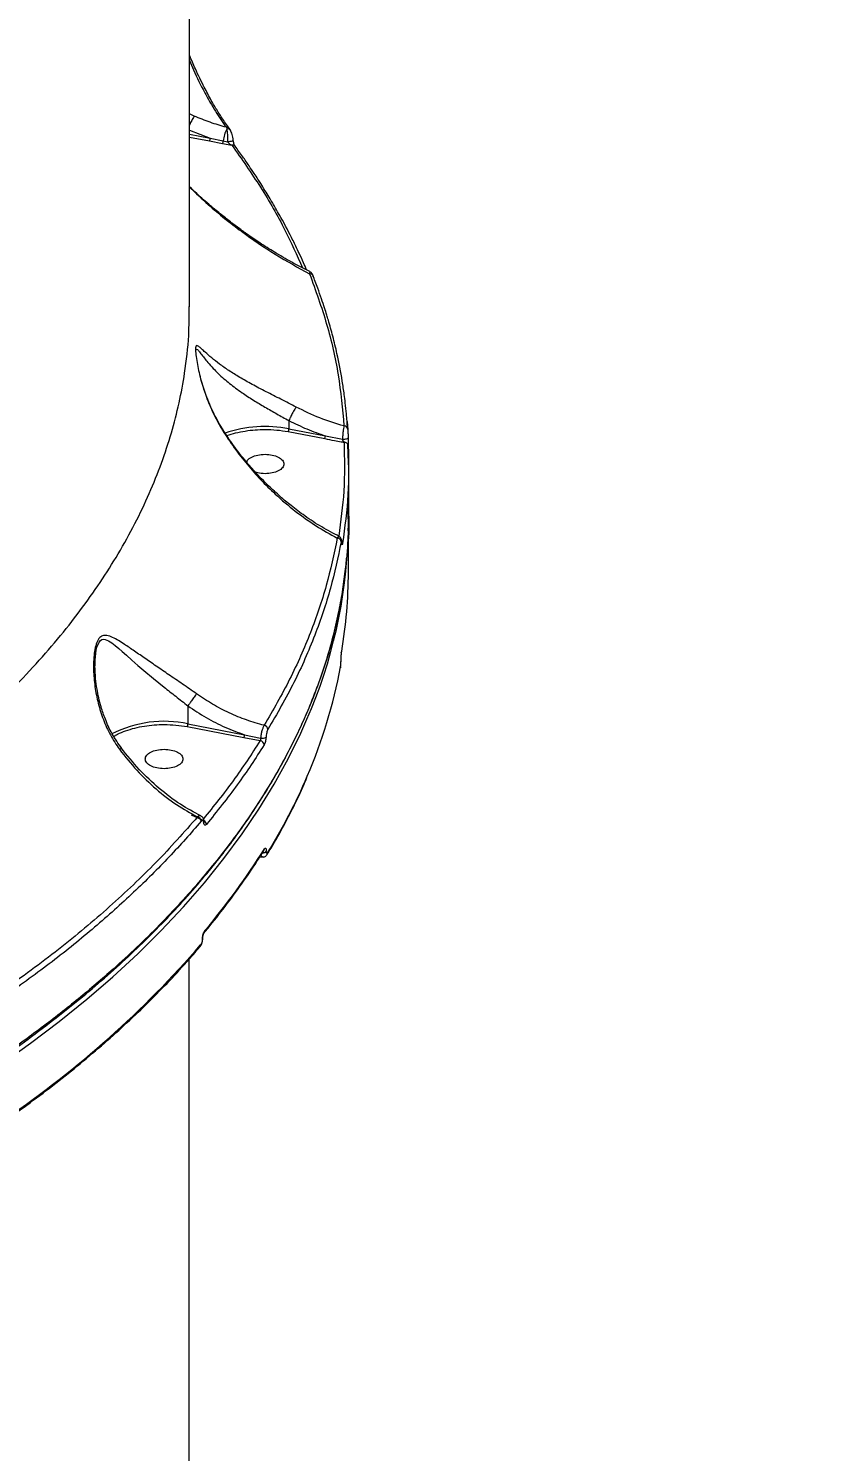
# Model space of a CAD drawing. Header units: millimetres. Extents: x -6332 to 8932, y -6739 to 7096.
# Drawn here: x -1502.8 to -1311.8, y -1270.2 to -930.3 of the extents above; entities that cross this region are included whole.
import ezdxf

# ---------------------------------------------------------------- set-up
doc = ezdxf.new("R2010")
doc.units = ezdxf.units.MM
for name, color, linetype in [('DIKOM_ОБЪЕКТ', 7, 'Continuous'), ('DIKOM_РАЗМЕР_ЗОНА', 7, 'Continuous'), ('DIKOM_РАЗМЕР_ОБЪЕКТА', 7, 'Continuous')]:
    doc.layers.add(name, color=color, linetype=linetype)
doc.styles.add('style1', font='arial.ttf', dxfattribs={"width": 0.8})
doc.dimstyles.new('1-50', dxfattribs={"dimtxt": 300, "dimasz": 200, "dimexe": 100, "dimexo": 0, "dimgap": 100, "dimtad": 1, "dimtxsty": 'style1', "dimcen": 200, "dimclrd": 7, "dimclre": 7, "dimclrt": 7, "dimadec": 1, "dimazin": 2, "dimtfac": 1, "dimtmove": 0, "dimatfit": 2, "dimfxl": 0, "dimlwd": 25, "dimlwe": 18, "dimarcsym": 0})

# ---------------------------------------------------------------- blocks, each defined once
blk = doc.blocks.new('*D9')
at = {"layer": 'Defpoints', "color": 0, "transparency": 16777216}
for p in [(777.17, 5593.97), (-4228.73, -3389.78), (7301.72, -3389.78)]:
    blk.add_point(p, dxfattribs=at)
at = {"layer": 'DIKOM_РАЗМЕР_ОБЪЕКТА', "color": 7, "lineweight": 18, "transparency": 16777216}
for p, q in [((777.17, 5593.97), (7401.72, 5593.97)), ((-4228.73, -3389.78), (7401.72, -3389.78))]:
    blk.add_line(p, q, dxfattribs=at)
at = {"layer": 'DIKOM_РАЗМЕР_ОБЪЕКТА', "color": 7, "lineweight": 25, "transparency": 16777216}
blk.add_line((7301.72, 5393.97), (7301.72, -3189.78), dxfattribs=at)
at = {"layer": 'DIKOM_РАЗМЕР_ОБЪЕКТА', "color": 7, "transparency": 16777216}
for points in [[(7268.39, 5393.97), (7335.06, 5393.97), (7301.72, 5593.97)], [(7268.39, -3189.78), (7335.06, -3189.78), (7301.72, -3389.78)]]:
    blk.add_solid(points, dxfattribs=at)
at = {"layer": 'DIKOM_РАЗМЕР_ОБЪЕКТА', "color": 7, "transparency": 16777216, "insert": (7048.55, 1153.71), "char_height": 300, "attachment_point": 5, "rotation": 90, "style": 'style1'}
blk.add_mtext('9000', dxfattribs=at)
blk = doc.blocks.new('*D10')
at = {"layer": 'Defpoints', "color": 0, "transparency": 16777216}
for p in [(4034.78, 3636.59), (-4490.85, -1960.46), (4034.78, -5533.39)]:
    blk.add_point(p, dxfattribs=at)
at = {"layer": 'DIKOM_РАЗМЕР_ОБЪЕКТА', "color": 7, "lineweight": 18, "transparency": 16777216}
for p, q in [((4034.78, 3636.59), (4034.78, -5633.39)), ((-4490.85, -1960.46), (-4490.85, -5633.39))]:
    blk.add_line(p, q, dxfattribs=at)
at = {"layer": 'DIKOM_РАЗМЕР_ОБЪЕКТА', "color": 7, "lineweight": 25, "transparency": 16777216}
blk.add_line((-4290.85, -5533.39), (3834.78, -5533.39), dxfattribs=at)
at = {"layer": 'DIKOM_РАЗМЕР_ОБЪЕКТА', "color": 7, "transparency": 16777216}
for points in [[(-4290.85, -5500.05), (-4290.85, -5566.72), (-4490.85, -5533.39)], [(3834.78, -5500.05), (3834.78, -5566.72), (4034.78, -5533.39)]]:
    blk.add_solid(points, dxfattribs=at)
at = {"layer": 'DIKOM_РАЗМЕР_ОБЪЕКТА', "color": 7, "transparency": 16777216, "insert": (308.03, -5280.21), "char_height": 300, "attachment_point": 5, "style": 'style1'}
blk.add_mtext('8500', dxfattribs=at)
blk = doc.blocks.new('*D11')
at = {"layer": 'Defpoints', "color": 0, "transparency": 16777216}
for p in [(1114.35, 7096.35), (-4349.59, -4627.34), (8831.76, -4627.34)]:
    blk.add_point(p, dxfattribs=at)
at = {"layer": 'DIKOM_РАЗМЕР_ЗОНА', "color": 7, "lineweight": 18, "transparency": 16777216}
for p, q in [((1114.35, 7096.35), (8931.76, 7096.35)), ((-4349.59, -4627.34), (8931.76, -4627.34))]:
    blk.add_line(p, q, dxfattribs=at)
at = {"layer": 'DIKOM_РАЗМЕР_ЗОНА', "color": 7, "lineweight": 25, "transparency": 16777216}
blk.add_line((8831.76, 6896.35), (8831.76, -4427.34), dxfattribs=at)
at = {"layer": 'DIKOM_РАЗМЕР_ЗОНА', "color": 7, "transparency": 16777216}
for points in [[(8798.42, 6896.35), (8865.09, 6896.35), (8831.76, 7096.35)], [(8798.42, -4427.34), (8865.09, -4427.34), (8831.76, -4627.34)]]:
    blk.add_solid(points, dxfattribs=at)
at = {"layer": 'DIKOM_РАЗМЕР_ЗОНА', "color": 7, "transparency": 16777216, "insert": (8578.59, 1308.2), "char_height": 300, "attachment_point": 5, "rotation": 90, "style": 'style1'}
blk.add_mtext('11750', dxfattribs=at)
blk = doc.blocks.new('*D12')
at = {"layer": 'Defpoints', "color": 0, "transparency": 16777216}
for p in [(6134.38, 3354.85), (-6332, -2644.93), (6134.38, -6639)]:
    blk.add_point(p, dxfattribs=at)
at = {"layer": 'DIKOM_РАЗМЕР_ЗОНА', "color": 7, "lineweight": 18, "transparency": 16777216}
for p, q in [((6134.38, 3354.85), (6134.38, -6739)), ((-6332, -2644.93), (-6332, -6739))]:
    blk.add_line(p, q, dxfattribs=at)
at = {"layer": 'DIKOM_РАЗМЕР_ЗОНА', "color": 7, "lineweight": 25, "transparency": 16777216}
blk.add_line((-6132, -6639), (5934.38, -6639), dxfattribs=at)
at = {"layer": 'DIKOM_РАЗМЕР_ЗОНА', "color": 7, "transparency": 16777216}
for points in [[(-6132, -6605.67), (-6132, -6672.33), (-6332, -6639)], [(5934.38, -6605.67), (5934.38, -6672.33), (6134.38, -6639)]]:
    blk.add_solid(points, dxfattribs=at)
at = {"layer": 'DIKOM_РАЗМЕР_ЗОНА', "color": 7, "transparency": 16777216, "insert": (-98.81, -6385.83), "char_height": 300, "attachment_point": 5, "style": 'style1'}
blk.add_mtext('12500', dxfattribs=at)

msp = doc.modelspace()

# ---------------------------------------------------------------- linework, layer by layer
at = {"layer": 'DIKOM_ОБЪЕКТ', "color": 7, "linetype": 'Continuous', "lineweight": 15}
for p, q in [((-1463.135, -951.25), (-1464.287, -950.756)), ((-1464.286, -954.65), (-1459.333, -956.526)), ((-1455.489, -953.944), (-1455.403, -954.368)), ((-1454.516, -954.623), (-1454.775, -954.217)), ((-1464.285, -955.57), (-1459.333, -956.526)), ((-1464.285, -956.274), (-1459.509, -957.195)), ((-1459.509, -957.195), (-1456.409, -957.784)), ((-1459.333, -956.526), (-1456.238, -957.162)), ((-1456.409, -957.784), (-1454.153, -958.21)), ((-1456.238, -957.162), (-1455.18, -957.373)), ((-1440.545, -1023.989), (-1440.545, -1023.993)), ((-1440.545, -1023.993), (-1440.544, -1025.946)), ((-1440.544, -1025.946), (-1431.815, -1027.63)), ((-1426.65, -1024.224), (-1426.457, -1026.102)), ((-1440.72, -1026.615), (-1431.99, -1028.299)), ((-1431.815, -1027.63), (-1427.749, -1028.461)), ((-1426.282, -1034.193), (-1426.445, -1029.689)), ((-1426.249, -1035.109), (-1426.282, -1034.193)), ((-1426.33, -1060.225), (-1426.33, -1048.654)), ((-1427.895, -1053.115), (-1427.893, -1053.025)), ((-1428.093, -1081.308), (-1428.088, -1081.261)), ((-1428.093, -1081.397), (-1428.093, -1081.308)), ((-1428.093, -1081.397), (-1428.088, -1081.349)), ((-1428.088, -1081.349), (-1428.088, -1081.261)), ((-1464.653, -1092.127), (-1464.654, -1092.133)), ((-1464.654, -1092.133), (-1464.652, -1096.416)), ((-1464.828, -1097.086), (-1451.321, -1099.692)), ((-1464.652, -1096.416), (-1451.146, -1099.023)), ((-1451.321, -1099.692), (-1447.4, -1100.431)), ((-1451.146, -1099.023), (-1447.294, -1099.813)), ((-1461.176, -1119.387), (-1463.842, -1118.243)), ((-1447.494, -1128.182), (-1446.67, -1128.235)), ((-1445.935, -1126.877), (-1445.935, -1126.829)), ((-1445.737, -1127.617), (-1445.726, -1127.598)), ((-1461.22, -1147.901), (-1461.22, -1147.832)), ((-1461.137, -1147.695), (-1461.137, -1147.627)), ((-1464.33, -1414.707), (-1464.33, -1152.578))]:
    msp.add_line(p, q, dxfattribs=at)
at = {"layer": 'DIKOM_ОБЪЕКТ', "color": 7, "linetype": 'Continuous', "lineweight": 15, "flags": 128}
for points in [[(-1464.267, -996.819), (-1464.274, -981.297), (-1464.281, -965.611), (-1464.288, -949.77), (-1464.295, -933.781), (-1464.302, -917.651), (-1464.309, -901.388), (-1464.316, -885.001), (-1464.323, -868.497), (-1464.33, -851.883), (-1464.337, -835.168), (-1464.344, -818.36), (-1464.351, -801.467), (-1464.358, -784.497), (-1464.365, -767.458), (-1464.372, -750.359), (-1464.379, -733.207), (-1464.386, -716.01), (-1464.393, -698.777)], [(-1454.822, -954.161), (-1454.782, -954.208), (-1454.775, -954.217)], [(-1454.506, -954.645), (-1454.51, -954.635), (-1454.516, -954.624)], [(-1453.84, -956.975), (-1453.861, -957.037), (-1453.959, -957.14), (-1454.128, -957.233), (-1454.354, -957.308), (-1454.619, -957.358), (-1454.902, -957.38), (-1455.18, -957.373)], [(-1426.409, -1028.09), (-1426.432, -1028.182), (-1426.512, -1028.269), (-1426.645, -1028.346), (-1426.823, -1028.409), (-1427.036, -1028.454), (-1427.27, -1028.479), (-1427.513, -1028.481), (-1427.749, -1028.461)], [(-1426.244, -1046.77), (-1426.245, -1045.321), (-1426.246, -1043.871), (-1426.246, -1042.419), (-1426.247, -1040.965), (-1426.248, -1039.509), (-1426.248, -1038.052), (-1426.249, -1036.591), (-1426.25, -1035.13)], [(-1426.343, -1050.333), (-1426.33, -1048.912), (-1426.458, -1043.324)], [(-1427.735, -1053.331), (-1427.754, -1053.163), (-1427.774, -1053.094)], [(-1486.86, -1082.577), (-1486.839, -1081.246), (-1486.697, -1079.598), (-1486.566, -1078.781), (-1486.405, -1078.089), (-1485.907, -1076.898), (-1485.591, -1076.525), (-1485.226, -1076.302), (-1484.869, -1076.232), (-1484.465, -1076.272), (-1483.68, -1076.585), (-1482.867, -1077.098), (-1482.033, -1077.73), (-1481.173, -1078.444), (-1480.401, -1079.112), (-1479.347, -1080.038), (-1478.043, -1081.19), (-1476.6, -1082.451), (-1475.201, -1083.653), (-1472.877, -1085.599), (-1470.364, -1087.638), (-1470.364, -1087.638)], [(-1428.203, -1082.824), (-1428.22, -1082.982), (-1428.232, -1083.03)], [(-1509.372, -1177.783), (-1502.238, -1172.692), (-1495.395, -1167.498), (-1488.846, -1162.202), (-1482.599, -1156.812), (-1476.659, -1151.33), (-1471.029, -1145.761), (-1465.716, -1140.112), (-1460.723, -1134.385), (-1456.056, -1128.586), (-1451.716, -1122.719), (-1447.71, -1116.79), (-1444.038, -1110.804), (-1440.706, -1104.765), (-1437.716, -1098.68), (-1436.227, -1095.336)]]:
    msp.add_lwpolyline(points, dxfattribs=at)
at = {"layer": 'DIKOM_ОБЪЕКТ', "color": 7, "linetype": 'Continuous', "lineweight": 15}
for centre, radius, start, end in [((-1448.171, -958.051), 8.116, 153.01149, 173.71115), ((-1455.366, -954.7), 0.765, 44.75077, 99.29693), ((-1455.125, -955.067), 0.753, 36.03499, 111.70438), ((-1460.641, -956.541), 1.308, 329.96861, 0.65678), ((-1457.554, -957.134), 1.316, 330.45023, 358.80543), ((-1453.955, -958.965), 0.781, 37.81533, 104.67702), ((-1435.535, -989.775), 0.872, 36.0845, 94.57122), ((-1435.416, -989.662), 0.71, 359.4708, 34.36421), ((-1446.191, -1055.31), 29.902, 79.11519, 108.72222), ((-1427.361, -1026.168), 0.906, 4.15661, 91.371), ((-1433.124, -1027.644), 1.31, 329.98296, 0.62334), ((-1427.288, -1030.092), 0.923, 4.63548, 94.97452), ((-1544.877, -1047.87), 118.565, 336.40073, 358.26973), ((-1429.03, -1053.009), 0.979, 4.71401, 87.17958), ((-1538.615, -1060.202), 112.284, 350.32713, 359.98794), ((-1428.673, -1079.065), 0.746, 330.64039, 359.73151), ((-1549.167, -1060.248), 123.053, 336.69973, 349.42861), ((-1470.352, -1123.117), 27.302, 77.9496, 117.20012), ((-1446.658, -1097.855), 1.103, 4.62104, 79.37764), ((-1452.454, -1099.038), 1.308, 329.96861, 0.65678), ((-1447.556, -1101.531), 1.111, 4.60298, 81.97449), ((-1446.877, -1098.263), 1.605, 254.94296, 303.07769), ((-1567.481, -1052.563), 142.913, 328.49597, 336.77424), ((-1462.663, -1119.775), 1.17, 4.22317, 74.97759), ((-1461.239, -1119.81), 0.44, 324.86003, 2.27898), ((-1461.407, -1120.524), 1.153, 4.10436, 60.84759), ((-1593.099, -1034.468), 173.069, 319.96273, 327.96043), ((-1446.809, -1126.004), 1.235, 265.98989, 315.05517), ((-1446.762, -1126.072), 1.121, 264.65927, 317.54638), ((-1447.074, -1126.292), 0.682, 316.72299, 0.84224), ((-1446.317, -1127.253), 0.684, 329.77201, 0.77887), ((-1461.455, -1147.617), 0.318, 317.55842, 356.84854), ((-1461.454, -1147.686), 0.317, 317.50916, 356.75827), ((-1461.268, -1145.813), 0.675, 321.32609, 1.05013), ((-1646.727, -988.424), 245.189, 304.45239, 319.01777), ((-1462.285, -1149.244), 0.654, 318.6357, 1.63899)]:
    msp.add_arc(centre, radius, start, end, dxfattribs=at)
for points, knots in [([(-1454.82, -954.164), (-1455.392, -953.366), (-1456.429, -951.92), (-1457.859, -949.626), (-1458.992, -947.679), (-1459.926, -945.98), (-1461.2, -943.547), (-1462.68, -940.541), (-1463.827, -937.835), (-1464.294, -936.732)], [0, 0, 0, 0, 0.1834044, 0.3325211, 0.4485609, 0.5367885, 0.6234728, 0.8466358, 1, 1, 1, 1]), ([(-1464.293, -938.02), (-1463.978, -938.764), (-1462.828, -941.484), (-1460.727, -945.589), (-1458.075, -950.28), (-1456.352, -952.721), (-1455.489, -953.944)], [0, 0, 0, 0, 0.1118259, 0.4088719, 0.7039075, 1, 1, 1, 1]), ([(-1463.135, -951.25), (-1463.211, -951.355), (-1463.363, -951.565), (-1463.63, -952.026), (-1463.892, -952.537), (-1464.121, -953.019), (-1464.238, -953.315), (-1464.286, -953.436)], [0, 0, 0, 0, 0.2251525, 0.4499588, 0.664932, 0.8625291, 1, 1, 1, 1]), ([(-1455.489, -953.944), (-1456.783, -953.574), (-1459.362, -952.836), (-1461.88, -951.778), (-1463.135, -951.25)], [0, 0, 0, 0, 0.5015719, 1, 1, 1, 1]), ([(-1455.403, -954.368), (-1455.374, -954.556), (-1455.314, -954.939), (-1455.242, -955.678), (-1455.187, -956.527), (-1455.182, -957.085), (-1455.18, -957.373)], [0, 0, 0, 0, 0.2352944, 0.4774565, 0.7311073, 1, 1, 1, 1]), ([(-1453.84, -956.976), (-1453.85, -956.861), (-1453.869, -956.635), (-1453.95, -956.169), (-1454.091, -955.622), (-1454.296, -955.055), (-1454.443, -954.766), (-1454.516, -954.623)], [0, 0, 0, 0, 0.1356311, 0.268081, 0.5209994, 0.7636094, 1, 1, 1, 1]), ([(-1455.18, -957.373), (-1455.174, -957.391), (-1455.162, -957.428), (-1455.118, -957.508), (-1455.001, -957.657), (-1454.676, -957.942), (-1454.369, -958.099), (-1454.153, -958.21)], [0, 0, 0, 0, 0.0389287, 0.0816971, 0.1802774, 0.4239691, 1, 1, 1, 1]), ([(-1454.153, -958.21), (-1451.82, -961.55), (-1447.153, -968.232), (-1441.545, -978.012), (-1438.635, -984.481), (-1437.281, -987.491)], [0, 0, 0, 0, 0.3483849, 0.6968233, 1, 1, 1, 1]), ([(-1453.337, -958.488), (-1453.398, -958.395), (-1453.517, -958.211), (-1453.673, -957.838), (-1453.774, -957.483), (-1453.825, -957.189), (-1453.835, -957.046), (-1453.84, -956.976)], [0, 0, 0, 0, 0.2690308, 0.5296732, 0.7735651, 0.8882201, 1, 1, 1, 1]), ([(-1436.32, -987.983), (-1436.562, -987.417), (-1437.13, -986.091), (-1437.999, -984.207), (-1438.84, -982.44), (-1439.562, -980.973), (-1440.952, -978.221), (-1442.822, -974.757), (-1445.2, -970.691), (-1446.795, -968.114), (-1448.006, -966.228), (-1448.936, -964.806), (-1450.144, -963.008), (-1451.648, -960.83), (-1452.786, -959.26), (-1453.4, -958.411)], [0, 0, 0, 0, 0.0562425, 0.131936, 0.188028, 0.2330087, 0.2789174, 0.4642287, 0.5823735, 0.6913648, 0.7269691, 0.7754637, 0.8371143, 0.9119518, 1, 1, 1, 1]), ([(-1435.512, -988.397), (-1436.79, -987.759), (-1439.479, -986.418), (-1443.327, -984.18), (-1446.836, -981.98), (-1449.657, -980.076), (-1452.043, -978.377), (-1454.3, -976.697), (-1456.723, -974.802), (-1459.506, -972.497), (-1462.065, -970.266), (-1463.704, -968.692), (-1464.28, -968.139)], [0, 0, 0, 0, 0.1288157, 0.2711192, 0.3906227, 0.4874899, 0.5617028, 0.638208, 0.722949, 0.8171719, 0.9356998, 1, 1, 1, 1]), ([(-1464.28, -968.224), (-1462.802, -969.633), (-1458.792, -973.457), (-1451.939, -978.864), (-1443.836, -984.456), (-1438.349, -987.422), (-1435.605, -988.906)], [0, 0, 0, 0, 0.1634302, 0.4435018, 0.7217284, 1, 1, 1, 1]), ([(-1435.523, -988.426), (-1435.534, -988.449), (-1435.556, -988.496), (-1435.588, -988.768), (-1435.605, -988.906)], [0, 0, 0, 0, 0.4960524, 1, 1, 1, 1]), ([(-1435.605, -988.906), (-1434.159, -992.911), (-1431.271, -1000.916), (-1428.524, -1013.06), (-1427.763, -1021.192), (-1427.383, -1025.262)], [0, 0, 0, 0, 0.3335131, 0.666489, 1, 1, 1, 1]), ([(-1434.76, -989.391), (-1434.872, -989.147), (-1435.065, -988.729), (-1435.387, -988.512), (-1435.521, -988.421)], [0, 0, 0, 0, 0.5848646, 1, 1, 1, 1]), ([(-1426.53, -1025.782), (-1426.609, -1024.656), (-1426.752, -1022.637), (-1427.035, -1019.959), (-1427.295, -1017.875), (-1427.539, -1016.144), (-1428.045, -1012.892), (-1428.835, -1008.787), (-1430, -1003.954), (-1430.853, -1000.881), (-1431.531, -998.629), (-1432.066, -996.93), (-1432.782, -994.776), (-1433.704, -992.168), (-1434.435, -990.281), (-1434.83, -989.261)], [0, 0, 0, 0, 0.0917721, 0.1646212, 0.2186095, 0.2618903, 0.3060647, 0.4843858, 0.5980693, 0.7029436, 0.7372123, 0.783878, 0.843215, 0.9152348, 1, 1, 1, 1]), ([(-1784.67, -1193.159), (-1779.064, -1192.643), (-1767.874, -1191.614), (-1751.314, -1189.586), (-1735.003, -1187.213), (-1718.982, -1184.477), (-1704.645, -1181.659), (-1691.94, -1178.869), (-1680.805, -1176.204), (-1669.896, -1173.369), (-1659.224, -1170.371), (-1648.795, -1167.216), (-1638.618, -1163.909), (-1625.854, -1159.466), (-1610.832, -1153.718), (-1594, -1146.463), (-1578.197, -1138.825), (-1565.512, -1131.962), (-1555.541, -1126.072), (-1547.932, -1121.283), (-1540.672, -1116.409), (-1533.758, -1111.461), (-1527.193, -1106.443), (-1520.973, -1101.364), (-1514.569, -1095.767), (-1508.088, -1089.637), (-1501.65, -1082.959), (-1495.755, -1076.23), (-1490.397, -1069.459), (-1485.57, -1062.657), (-1481.182, -1055.711), (-1477.256, -1048.621), (-1473.813, -1041.396), (-1470.916, -1034.177), (-1468.554, -1026.974), (-1466.71, -1019.801), (-1465.279, -1012.034), (-1464.383, -1004.361), (-1464.349, -999.064), (-1464.334, -996.768)], [0, 0, 0, 0, 0.0316876, 0.0632412, 0.0946609, 0.1259464, 0.1570989, 0.179969, 0.2027207, 0.2253542, 0.2478695, 0.2702666, 0.292546, 0.3147074, 0.3558112, 0.3963925, 0.4364496, 0.4759846, 0.4983431, 0.5205308, 0.5425481, 0.5643943, 0.5860703, 0.6075753, 0.6289101, 0.6558424, 0.6825092, 0.7089083, 0.7350418, 0.7609096, 0.7865101, 0.8133028, 0.8398424, 0.8661292, 0.8921642, 0.9179458, 0.9434753, 0.9755026, 1, 1, 1, 1]), ([(-1438.786, -1020.763), (-1440.006, -1020.137), (-1442.444, -1018.886), (-1446.057, -1017.08), (-1449.381, -1015.332), (-1452.36, -1013.646), (-1454.957, -1012.022), (-1457.184, -1010.461), (-1459.056, -1008.984), (-1460.417, -1007.777), (-1461.395, -1006.861), (-1462.086, -1006.243), (-1462.57, -1005.965), (-1462.801, -1006.233), (-1462.859, -1006.814), (-1462.839, -1007.662), (-1462.674, -1009.107), (-1462.223, -1011.663), (-1461.409, -1014.99), (-1460.094, -1018.908), (-1458.477, -1022.715), (-1457.103, -1025.1), (-1456.417, -1026.292)], [0, 0, 0, 0, 0.0613839, 0.1225882, 0.1840389, 0.2452866, 0.3071276, 0.3689433, 0.4310787, 0.493747, 0.5355624, 0.5777745, 0.6206783, 0.6531774, 0.6695822, 0.6860884, 0.7186476, 0.7504953, 0.8138457, 0.8764834, 0.9382937, 1, 1, 1, 1]), ([(-1462.758, -1007.558), (-1462.757, -1007.442), (-1462.755, -1007.174), (-1462.698, -1006.963), (-1462.539, -1006.825), (-1462.179, -1007.18), (-1461.565, -1007.997), (-1460.812, -1008.997), (-1459.859, -1010.176), (-1458.753, -1011.412), (-1457.454, -1012.721), (-1456.138, -1013.925), (-1454.735, -1015.096), (-1453.291, -1016.213), (-1451.438, -1017.541), (-1449.142, -1019.057), (-1447.192, -1020.215), (-1446.254, -1020.772)], [0, 0, 0, 0, 0.017999, 0.0414719, 0.0673426, 0.14003, 0.2151826, 0.2919276, 0.3644476, 0.4560637, 0.5304654, 0.6073832, 0.6742534, 0.739465, 0.8037229, 0.9055458, 1, 1, 1, 1]), ([(-1456.269, -1026.206), (-1456.996, -1024.98), (-1458.604, -1022.271), (-1460.154, -1018.519), (-1461.24, -1015.331), (-1461.646, -1013.745), (-1461.829, -1013.034)], [0, 0, 0, 0, 0.2946445, 0.6509556, 0.8435563, 1, 1, 1, 1]), ([(-1446.254, -1020.772), (-1445.324, -1021.305), (-1443.459, -1022.374), (-1441.517, -1023.45), (-1440.545, -1023.989)], [0, 0, 0, 0, 0.4989212, 1, 1, 1, 1]), ([(-1438.786, -1020.763), (-1438.86, -1020.861), (-1439.008, -1021.057), (-1439.291, -1021.509), (-1439.585, -1022.019), (-1439.933, -1022.666), (-1440.276, -1023.363), (-1440.466, -1023.805), (-1440.545, -1023.989)], [0, 0, 0, 0, 0.1570693, 0.3149183, 0.4666769, 0.6062696, 0.836269, 1, 1, 1, 1]), ([(-1427.383, -1025.262), (-1429.324, -1024.679), (-1433.203, -1023.515), (-1436.926, -1021.68), (-1438.786, -1020.763)], [0, 0, 0, 0, 0.5004422, 1, 1, 1, 1]), ([(-1428.498, -1051.664), (-1429.905, -1050.936), (-1432.681, -1049.501), (-1436.529, -1046.955), (-1439.823, -1044.493), (-1442.701, -1042.087), (-1445.622, -1039.4), (-1448.493, -1036.442), (-1451.287, -1033.203), (-1453.905, -1029.844), (-1455.552, -1027.329), (-1456.418, -1026.007)], [0, 0, 0, 0, 0.1360364, 0.2683454, 0.3777759, 0.4656046, 0.5628425, 0.6840558, 0.7781395, 0.8833339, 1, 1, 1, 1]), ([(-1456.302, -1026.224), (-1456.298, -1026.222), (-1456.282, -1026.21), (-1456.357, -1026.256), (-1456.417, -1026.292)], [0, 0, 0, 0, 0.2028958, 1, 1, 1, 1]), ([(-1456.417, -1026.292), (-1455.496, -1027.709), (-1453.661, -1030.534), (-1450.57, -1034.47), (-1447.291, -1038.161), (-1443.452, -1041.949), (-1439.041, -1045.682), (-1434.069, -1049.237), (-1430.682, -1051.097), (-1428.982, -1052.031)], [0, 0, 0, 0, 0.1251582, 0.2496105, 0.3741542, 0.499786, 0.6664113, 0.8325236, 1, 1, 1, 1]), ([(-1455.354, -1027.581), (-1454.673, -1027.358), (-1453.289, -1026.905), (-1450.993, -1026.452), (-1448.627, -1026.161), (-1447.034, -1026.126), (-1446.252, -1026.109)], [0, 0, 0, 0, 0.2497768, 0.5068387, 0.7577584, 1, 1, 1, 1]), ([(-1446.252, -1026.109), (-1445.308, -1026.13), (-1443.42, -1026.174), (-1441.62, -1026.468), (-1440.72, -1026.615)], [0, 0, 0, 0, 0.5000097, 1, 1, 1, 1]), ([(-1440.72, -1026.615), (-1440.697, -1026.577), (-1440.651, -1026.501), (-1440.593, -1026.322), (-1440.552, -1026.125), (-1440.547, -1026.005), (-1440.544, -1025.946)], [0, 0, 0, 0, 0.2500849, 0.4996656, 0.7501989, 1, 1, 1, 1]), ([(-1440.545, -1023.993), (-1439.118, -1024.691), (-1436.26, -1026.09), (-1433.297, -1027.116), (-1431.815, -1027.63)], [0, 0, 0, 0, 0.4994656, 1, 1, 1, 1]), ([(-1427.383, -1025.262), (-1427.42, -1025.441), (-1427.496, -1025.799), (-1427.607, -1026.617), (-1427.701, -1027.552), (-1427.733, -1028.156), (-1427.749, -1028.461)], [0, 0, 0, 0, 0.2458528, 0.4932116, 0.7441938, 1, 1, 1, 1]), ([(-1426.457, -1026.102), (-1426.451, -1026.217), (-1426.44, -1026.446), (-1426.424, -1026.953), (-1426.413, -1027.53), (-1426.41, -1027.903), (-1426.409, -1028.09)], [0, 0, 0, 0, 0.2501728, 0.5002431, 0.7498078, 1, 1, 1, 1]), ([(-1431.99, -1028.299), (-1431.221, -1028.446), (-1429.914, -1028.694), (-1428.45, -1028.97), (-1427.679, -1029.113), (-1427.446, -1029.158), (-1427.368, -1029.173)], [0, 0, 0, 0, 0.5000006, 0.848881, 0.9491347, 1, 1, 1, 1]), ([(-1427.368, -1029.173), (-1427.287, -1033.054), (-1427.13, -1040.535), (-1428.148, -1047.998), (-1428.638, -1051.589)], [0, 0, 0, 0, 0.5188477, 1, 1, 1, 1]), ([(-1427.749, -1028.461), (-1427.744, -1028.492), (-1427.734, -1028.555), (-1427.693, -1028.692), (-1427.614, -1028.862), (-1427.497, -1029.041), (-1427.412, -1029.128), (-1427.368, -1029.173)], [0, 0, 0, 0, 0.101647, 0.2106338, 0.4498297, 0.7172067, 1, 1, 1, 1]), ([(-1426.409, -1028.09), (-1426.408, -1028.271), (-1426.405, -1028.633), (-1426.394, -1029.193), (-1426.382, -1029.685), (-1426.373, -1029.907), (-1426.368, -1030.018)], [0, 0, 0, 0, 0.2498738, 0.4996858, 0.7496627, 1, 1, 1, 1]), ([(-1450.597, -1033.956), (-1450.553, -1033.789), (-1450.428, -1033.32), (-1449.495, -1032.675), (-1448.022, -1032.137), (-1446.841, -1032.067), (-1446.251, -1032.032)], [0, 0, 0, 0, 0.1558347, 0.4372405, 0.7186148, 1, 1, 1, 1]), ([(-1446.251, -1032.032), (-1445.662, -1032.066), (-1444.483, -1032.135), (-1442.986, -1032.672), (-1441.984, -1033.437), (-1441.633, -1034.349), (-1441.984, -1035.259), (-1442.985, -1036.026), (-1444.483, -1036.562), (-1445.661, -1036.633), (-1446.25, -1036.668)], [0, 0, 0, 0, 0.124995, 0.2500124, 0.3750101, 0.5000103, 0.6250019, 0.7500024, 0.8749956, 1, 1, 1, 1]), ([(-1426.368, -1030.018), (-1426.29, -1033.884), (-1426.134, -1041.664), (-1427.199, -1049.427), (-1427.735, -1053.331)], [0, 0, 0, 0, 0.496956, 1, 1, 1, 1]), ([(-1446.25, -1036.668), (-1446.855, -1036.647), (-1447.707, -1036.618), (-1448.375, -1036.361), (-1448.57, -1036.286)], [0, 0, 0, 0, 0.7094854, 1, 1, 1, 1]), ([(-1426.265, -1046.68), (-1426.258, -1046.819), (-1426.124, -1049.475), (-1426.304, -1052.687), (-1426.635, -1055.754), (-1426.695, -1056.306)], [0, 0, 0, 0, 0.0432106, 0.8279762, 1, 1, 1, 1]), ([(-1428.982, -1052.031), (-1429.779, -1055.825), (-1431.372, -1063.403), (-1435.256, -1074.656), (-1440.122, -1085.809), (-1444.341, -1093.113), (-1446.454, -1096.77)], [0, 0, 0, 0, 0.2503535, 0.5000025, 0.7496533, 1, 1, 1, 1]), ([(-1428.054, -1052.929), (-1428.832, -1056.642), (-1430.398, -1064.124), (-1434.229, -1075.327), (-1439.114, -1086.596), (-1443.4, -1094.025), (-1445.558, -1097.766)], [0, 0, 0, 0, 0.2444854, 0.4926432, 0.7444859, 1, 1, 1, 1]), ([(-1428.513, -1051.701), (-1428.581, -1051.691), (-1428.721, -1051.67), (-1428.893, -1051.909), (-1428.982, -1052.031)], [0, 0, 0, 0, 0.4866894, 1, 1, 1, 1]), ([(-1427.893, -1053.025), (-1427.908, -1052.752), (-1427.93, -1052.353), (-1428.15, -1051.97), (-1428.333, -1051.792), (-1428.448, -1051.726), (-1428.504, -1051.694)], [0, 0, 0, 0, 0.5291326, 0.7711826, 0.8876284, 1, 1, 1, 1]), ([(-1427.894, -1053.126), (-1427.896, -1053.055), (-1427.9, -1052.911), (-1427.918, -1052.712), (-1427.95, -1052.601), (-1428, -1052.666), (-1428.036, -1052.841), (-1428.054, -1052.929)], [0, 0, 0, 0, 0.1241303, 0.2503533, 0.4996301, 0.7493556, 1, 1, 1, 1]), ([(-1427.735, -1053.331), (-1427.752, -1053.423), (-1427.787, -1053.605), (-1427.836, -1053.671), (-1427.87, -1053.557), (-1427.888, -1053.35), (-1427.892, -1053.2), (-1427.894, -1053.126)], [0, 0, 0, 0, 0.2506465, 0.500362, 0.7497339, 0.8765303, 1, 1, 1, 1]), ([(-1845.197, -1263.731), (-1842.719, -1263.72), (-1838.112, -1263.7), (-1831.731, -1263.604), (-1826.412, -1263.488), (-1822.076, -1263.367), (-1818.37, -1263.247), (-1814.919, -1263.121), (-1809.351, -1262.892), (-1801.66, -1262.513), (-1789.319, -1261.754), (-1774.464, -1260.586), (-1756.398, -1258.763), (-1737.729, -1256.426), (-1718.524, -1253.52), (-1699.594, -1250.139), (-1680.113, -1246.116), (-1660.189, -1241.381), (-1639.968, -1235.865), (-1620.357, -1229.792), (-1601.415, -1223.178), (-1583.185, -1216.036), (-1565.734, -1208.391), (-1549.116, -1200.267), (-1533.276, -1191.635), (-1518.683, -1182.746), (-1504.849, -1173.347), (-1492.096, -1163.639), (-1480.167, -1153.374), (-1469.479, -1142.922), (-1460.312, -1132.637), (-1452.529, -1122.582), (-1445.994, -1112.812), (-1440.368, -1102.889), (-1435.471, -1092.428), (-1431.457, -1081.441), (-1429.04, -1072.103), (-1427.72, -1064.942), (-1427.17, -1060.899), (-1426.857, -1058.136), (-1426.757, -1056.995), (-1426.722, -1056.603)], [0, 0, 0, 0, 0.0116195, 0.0216066, 0.0299329, 0.036585, 0.0419699, 0.0473478, 0.0528105, 0.0681635, 0.0835731, 0.1110886, 0.1386044, 0.1698723, 0.2011395, 0.2324249, 0.2637672, 0.2995065, 0.3352412, 0.3709769, 0.4067129, 0.4424538, 0.4782715, 0.514022, 0.5497608, 0.5862742, 0.6198443, 0.6569869, 0.6927998, 0.7285698, 0.7643179, 0.7955999, 0.8268832, 0.8581668, 0.8894735, 0.9245864, 0.9596304, 0.9750065, 0.9898539, 0.99652, 1, 1, 1, 1]), ([(-1426.695, -1056.306), (-1426.878, -1058.297), (-1427.298, -1062.856), (-1428.586, -1069.991), (-1430.464, -1077.725), (-1432.926, -1085.497), (-1435.964, -1093.295), (-1440.088, -1102.165), (-1445.62, -1112.081), (-1452.937, -1122.984), (-1461.491, -1133.813), (-1471.303, -1144.527), (-1479.918, -1152.731), (-1486.584, -1158.55), (-1490.806, -1162.08), (-1495.175, -1165.58), (-1499.692, -1169.05), (-1504.356, -1172.487), (-1509.166, -1175.891), (-1517.04, -1181.238), (-1528.416, -1188.403), (-1543.422, -1196.868), (-1558.922, -1204.742), (-1574.799, -1212.034), (-1591.527, -1218.964), (-1609.079, -1225.5), (-1627.427, -1231.616), (-1646.537, -1237.28), (-1666.372, -1242.463), (-1686.891, -1247.136), (-1708.047, -1251.271), (-1729.791, -1254.843), (-1752.067, -1257.823), (-1774.817, -1260.191), (-1797.978, -1261.908), (-1821.483, -1263.012), (-1837.27, -1263.171), (-1845.196, -1263.25)], [0, 0, 0, 0, 0.0181344, 0.0415319, 0.0651684, 0.0890445, 0.1131597, 0.1375138, 0.1720101, 0.2069752, 0.2424096, 0.2783127, 0.3146844, 0.3272049, 0.3397742, 0.3523914, 0.3650571, 0.3777714, 0.3905348, 0.4033458, 0.438823, 0.4746659, 0.5075693, 0.5407756, 0.5742843, 0.6080955, 0.6422099, 0.6766268, 0.7113463, 0.7463687, 0.7816935, 0.8173212, 0.8532515, 0.8894846, 0.9260203, 0.9628588, 1, 1, 1, 1]), ([(-1462.61, -1089.247), (-1463.729, -1088.466), (-1465.965, -1086.907), (-1469.232, -1084.695), (-1472.301, -1082.599), (-1475.153, -1080.633), (-1477.771, -1078.817), (-1479.897, -1077.371), (-1481.623, -1076.293), (-1483.026, -1075.564), (-1484.251, -1075.206), (-1485.304, -1075.383), (-1486.142, -1076.212), (-1486.731, -1077.717), (-1487.181, -1080.147), (-1487.296, -1083.483), (-1486.946, -1087.523), (-1486.166, -1091.521), (-1484.943, -1095.395), (-1483.3, -1099.124), (-1481.783, -1101.375), (-1481.026, -1102.499)], [0, 0, 0, 0, 0.0612621, 0.1223591, 0.1839204, 0.2453043, 0.3073894, 0.3696472, 0.4112832, 0.4534647, 0.4961274, 0.5286115, 0.5613484, 0.594045, 0.6261066, 0.6897619, 0.7526932, 0.814898, 0.8771059, 0.9386324, 1, 1, 1, 1]), ([(-1428.093, -1081.308), (-1428.092, -1081.21), (-1428.09, -1081.012), (-1428.078, -1080.68), (-1428.06, -1080.348), (-1428.03, -1079.928), (-1427.984, -1079.453), (-1427.946, -1079.196), (-1427.926, -1079.068)], [0, 0, 0, 0, 0.1240287, 0.2508351, 0.3733126, 0.5016225, 0.7509361, 1, 1, 1, 1]), ([(-1480.488, -1102.296), (-1481.294, -1101.141), (-1482.835, -1098.935), (-1484.353, -1095.54), (-1485.348, -1092.651), (-1485.977, -1090.246), (-1486.432, -1087.974), (-1486.776, -1085.442), (-1486.835, -1083.617), (-1486.868, -1082.608)], [0, 0, 0, 0, 0.1978023, 0.3780485, 0.5228486, 0.6296034, 0.7297549, 0.8507365, 1, 1, 1, 1]), ([(-1428.232, -1083.03), (-1428.215, -1082.928), (-1428.179, -1082.723), (-1428.141, -1082.36), (-1428.116, -1082.042), (-1428.102, -1081.793), (-1428.093, -1081.562), (-1428.092, -1081.43), (-1428.091, -1081.373)], [0, 0, 0, 0, 0.2540462, 0.5096991, 0.6389849, 0.7696952, 0.900151, 1, 1, 1, 1]), ([(-1428.203, -1082.824), (-1428.189, -1082.742), (-1428.163, -1082.58), (-1428.133, -1082.278), (-1428.113, -1082.009), (-1428.102, -1081.797), (-1428.094, -1081.586), (-1428.093, -1081.46), (-1428.093, -1081.397)], [0, 0, 0, 0, 0.2488863, 0.4981349, 0.6265583, 0.7495108, 0.8756468, 1, 1, 1, 1]), ([(-1470.364, -1087.638), (-1469.443, -1088.368), (-1467.594, -1089.835), (-1465.635, -1091.361), (-1464.653, -1092.127)], [0, 0, 0, 0, 0.4982904, 1, 1, 1, 1]), ([(-1462.61, -1089.247), (-1462.688, -1089.355), (-1462.844, -1089.571), (-1463.152, -1090.002), (-1463.479, -1090.461), (-1463.876, -1091.021), (-1464.29, -1091.609), (-1464.546, -1091.974), (-1464.653, -1092.127)], [0, 0, 0, 0, 0.1584882, 0.316139, 0.4665573, 0.605237, 0.8346189, 1, 1, 1, 1]), ([(-1446.454, -1096.77), (-1447.862, -1096.376), (-1450.678, -1095.587), (-1454.818, -1093.858), (-1458.841, -1091.786), (-1461.357, -1090.091), (-1462.61, -1089.247)], [0, 0, 0, 0, 0.2494127, 0.4990782, 0.7505917, 1, 1, 1, 1]), ([(-1464.654, -1092.133), (-1463.232, -1093.081), (-1460.39, -1094.976), (-1455.843, -1097.293), (-1452.71, -1098.447), (-1451.146, -1099.023)], [0, 0, 0, 0, 0.3341868, 0.6677117, 1, 1, 1, 1]), ([(-1482.362, -1099.414), (-1482.079, -1099.241), (-1481.254, -1098.736), (-1479.578, -1098.055), (-1477.421, -1097.389), (-1475.104, -1096.921), (-1472.735, -1096.632), (-1471.142, -1096.598), (-1470.36, -1096.58)], [0, 0, 0, 0, 0.0966833, 0.2816779, 0.4666794, 0.6494212, 0.8277965, 1, 1, 1, 1]), ([(-1470.36, -1096.58), (-1469.416, -1096.602), (-1467.528, -1096.644), (-1465.728, -1096.939), (-1464.828, -1097.086)], [0, 0, 0, 0, 0.5000058, 1, 1, 1, 1]), ([(-1464.828, -1097.086), (-1464.805, -1097.048), (-1464.759, -1096.972), (-1464.701, -1096.793), (-1464.66, -1096.596), (-1464.655, -1096.476), (-1464.652, -1096.416)], [0, 0, 0, 0, 0.2500849, 0.4996656, 0.7501989, 1, 1, 1, 1]), ([(-1446.454, -1096.77), (-1446.551, -1096.942), (-1446.744, -1097.286), (-1447.004, -1098.076), (-1447.207, -1098.961), (-1447.265, -1099.529), (-1447.294, -1099.813)], [0, 0, 0, 0, 0.2500984, 0.4999921, 0.7498796, 1, 1, 1, 1]), ([(-1445.558, -1097.766), (-1445.611, -1097.87), (-1445.719, -1098.079), (-1445.858, -1098.557), (-1445.963, -1099.092), (-1445.988, -1099.436), (-1446.001, -1099.608)], [0, 0, 0, 0, 0.2500352, 0.5001619, 0.7497434, 1, 1, 1, 1]), ([(-1447.4, -1100.431), (-1449.48, -1103.632), (-1453.578, -1109.942), (-1458.528, -1116.088), (-1460.967, -1119.117)], [0, 0, 0, 0, 0.5072758, 1, 1, 1, 1]), ([(-1447.294, -1099.813), (-1447.296, -1099.871), (-1447.301, -1099.986), (-1447.326, -1100.165), (-1447.36, -1100.325), (-1447.387, -1100.396), (-1447.4, -1100.431)], [0, 0, 0, 0, 0.249902, 0.4991266, 0.7493204, 1, 1, 1, 1]), ([(-1446.001, -1099.608), (-1446.014, -1099.78), (-1446.039, -1100.123), (-1446.144, -1100.656), (-1446.284, -1101.131), (-1446.394, -1101.339), (-1446.448, -1101.442)], [0, 0, 0, 0, 0.2503109, 0.5000331, 0.7499505, 1, 1, 1, 1]), ([(-1480.554, -1102.337), (-1480.559, -1102.317), (-1480.568, -1102.278), (-1480.754, -1102.351), (-1480.934, -1102.449), (-1481.026, -1102.499)], [0, 0, 0, 0, 0.3238533, 0.6578528, 1, 1, 1, 1]), ([(-1481.026, -1102.499), (-1479.664, -1104.212), (-1476.936, -1107.645), (-1472.307, -1112.054), (-1467.428, -1115.863), (-1464.049, -1117.717), (-1462.359, -1118.645)], [0, 0, 0, 0, 0.2488202, 0.4987434, 0.7494013, 1, 1, 1, 1]), ([(-1461.58, -1118.392), (-1463.221, -1117.52), (-1466.606, -1115.721), (-1471.56, -1111.937), (-1476.365, -1107.45), (-1479.2, -1103.933), (-1480.615, -1102.177)], [0, 0, 0, 0, 0.2390193, 0.4931526, 0.7468983, 1, 1, 1, 1]), ([(-1470.357, -1107.139), (-1470.946, -1107.104), (-1472.124, -1107.034), (-1473.623, -1106.499), (-1474.623, -1105.733), (-1474.975, -1104.822), (-1474.624, -1103.911), (-1473.623, -1103.144), (-1472.125, -1102.608), (-1470.947, -1102.538), (-1470.359, -1102.503)], [0, 0, 0, 0, 0.1250044, 0.250005, 0.3750053, 0.5000081, 0.6250024, 0.7500055, 0.8750013, 1, 1, 1, 1]), ([(-1470.359, -1102.503), (-1469.77, -1102.537), (-1468.591, -1102.606), (-1467.094, -1103.143), (-1466.093, -1103.908), (-1465.741, -1104.819), (-1466.092, -1105.73), (-1467.093, -1106.497), (-1468.591, -1107.033), (-1469.769, -1107.103), (-1470.357, -1107.139)], [0, 0, 0, 0, 0.125004, 0.2500151, 0.3750134, 0.5000143, 0.6250102, 0.7500114, 0.8750033, 1, 1, 1, 1]), ([(-1446.448, -1101.442), (-1448.52, -1104.63), (-1452.689, -1111.046), (-1457.724, -1117.296), (-1460.257, -1120.441)], [0, 0, 0, 0, 0.4967955, 1, 1, 1, 1]), ([(-1445.751, -1127.607), (-1445.573, -1127.325), (-1444.249, -1125.233), (-1442.039, -1121.28), (-1439.172, -1115.748), (-1437.248, -1111.716), (-1436.357, -1109.521), (-1436.227, -1109.201)], [0, 0, 0, 0, 0.046761, 0.3467393, 0.6473091, 0.9485792, 1, 1, 1, 1]), ([(-1462.359, -1118.645), (-1465.594, -1122.294), (-1472.054, -1129.582), (-1483.231, -1140.123), (-1495.361, -1150.376), (-1504.373, -1156.894), (-1508.885, -1160.156)], [0, 0, 0, 0, 0.2505361, 0.5002748, 0.7498425, 1, 1, 1, 1]), ([(-1461.495, -1119.689), (-1464.001, -1122.541), (-1469.043, -1128.281), (-1477.572, -1136.718), (-1486.89, -1145.065), (-1497.013, -1153.305), (-1504.403, -1158.62), (-1508.121, -1161.294)], [0, 0, 0, 0, 0.1950709, 0.3926012, 0.592602, 0.7950682, 1, 1, 1, 1]), ([(-1461.595, -1118.425), (-1461.703, -1118.393), (-1461.929, -1118.326), (-1462.211, -1118.535), (-1462.359, -1118.645)], [0, 0, 0, 0, 0.4751794, 1, 1, 1, 1]), ([(-1460.799, -1119.793), (-1460.818, -1119.64), (-1460.857, -1119.336), (-1461.019, -1118.942), (-1461.255, -1118.617), (-1461.474, -1118.482), (-1461.582, -1118.416)], [0, 0, 0, 0, 0.2565253, 0.5129184, 0.7623006, 1, 1, 1, 1]), ([(-1460.879, -1120.064), (-1460.898, -1119.934), (-1460.936, -1119.675), (-1461.086, -1119.491), (-1461.278, -1119.478), (-1461.423, -1119.619), (-1461.495, -1119.689)], [0, 0, 0, 0, 0.2497947, 0.4997571, 0.7496293, 1, 1, 1, 1]), ([(-1460.257, -1120.441), (-1460.33, -1120.513), (-1460.475, -1120.657), (-1460.669, -1120.644), (-1460.821, -1120.458), (-1460.86, -1120.195), (-1460.879, -1120.064)], [0, 0, 0, 0, 0.250455, 0.5003854, 0.7504072, 1, 1, 1, 1]), ([(-1460.8, -1119.819), (-1460.799, -1119.819), (-1460.795, -1119.822), (-1460.798, -1119.806), (-1460.799, -1119.793)], [0, 0, 0, 0, 0.2337792, 1, 1, 1, 1]), ([(-1460.752, -1146.237), (-1460.658, -1146.128), (-1459.069, -1144.291), (-1456.23, -1140.667), (-1452.268, -1135.364), (-1449.033, -1130.687), (-1447.22, -1127.764), (-1446.528, -1126.648)], [0, 0, 0, 0, 0.01722, 0.2885146, 0.5601278, 0.8321213, 1, 1, 1, 1]), ([(-1446.842, -1128.18), (-1446.891, -1128.177), (-1447.016, -1128.169), (-1447.13, -1127.952), (-1447.157, -1127.703), (-1447.162, -1127.656)], [0, 0, 0, 0, 0.345421, 0.875282, 1, 1, 1, 1]), ([(-1446.847, -1128.215), (-1446.741, -1128.216), (-1446.528, -1128.217), (-1446.21, -1128.09), (-1445.925, -1127.884), (-1445.79, -1127.691), (-1445.725, -1127.597)], [0, 0, 0, 0, 0.2549357, 0.5123396, 0.7632105, 1, 1, 1, 1]), ([(-1446.392, -1126.282), (-1446.332, -1126.205), (-1446.212, -1126.051), (-1446.061, -1126.102), (-1445.956, -1126.356), (-1445.942, -1126.671), (-1445.935, -1126.829)], [0, 0, 0, 0, 0.2499886, 0.4997896, 0.7495087, 1, 1, 1, 1]), ([(-1445.633, -1127.244), (-1445.672, -1127.295), (-1445.751, -1127.398), (-1445.851, -1127.364), (-1445.921, -1127.192), (-1445.93, -1126.982), (-1445.935, -1126.877)], [0, 0, 0, 0, 0.2500253, 0.4998492, 0.7493365, 1, 1, 1, 1]), ([(-1461.784, -1149.666), (-1461.705, -1149.559), (-1461.539, -1149.336), (-1461.337, -1148.873), (-1461.209, -1148.407), (-1461.147, -1148.004), (-1461.14, -1147.806), (-1461.137, -1147.704)], [0, 0, 0, 0, 0.2145664, 0.4494446, 0.7089792, 0.8498907, 1, 1, 1, 1]), ([(-1461.22, -1147.901), (-1461.221, -1147.959), (-1461.224, -1148.076), (-1461.25, -1148.267), (-1461.288, -1148.461), (-1461.359, -1148.712), (-1461.472, -1149.005), (-1461.578, -1149.152), (-1461.631, -1149.225)], [0, 0, 0, 0, 0.12583, 0.2508396, 0.3760287, 0.5011638, 0.7506381, 1, 1, 1, 1]), ([(-1461.22, -1147.832), (-1461.217, -1147.743), (-1461.213, -1147.564), (-1461.173, -1147.27), (-1461.113, -1146.973), (-1461.006, -1146.589), (-1460.833, -1146.14), (-1460.673, -1145.914), (-1460.593, -1145.801)], [0, 0, 0, 0, 0.1251679, 0.2511489, 0.3753893, 0.5010534, 0.7505333, 1, 1, 1, 1]), ([(-1461.137, -1147.635), (-1461.134, -1147.556), (-1461.129, -1147.401), (-1461.089, -1147.144), (-1461.033, -1146.904), (-1460.968, -1146.692), (-1460.9, -1146.516), (-1460.837, -1146.383), (-1460.782, -1146.287), (-1460.756, -1146.253), (-1460.743, -1146.237)], [0, 0, 0, 0, 0.152701, 0.2976859, 0.4356797, 0.5659411, 0.6875344, 0.8007063, 0.9047584, 1, 1, 1, 1]), ([(-1508.269, -1191.113), (-1506.559, -1189.909), (-1502.696, -1187.189), (-1496.955, -1182.851), (-1491, -1178.12), (-1485.289, -1173.305), (-1479.818, -1168.412), (-1474.591, -1163.444), (-1469.622, -1158.4), (-1465.346, -1153.808), (-1462.843, -1150.87), (-1461.813, -1149.66)], [0, 0, 0, 0, 0.0933836, 0.2109267, 0.3285184, 0.4461685, 0.5638777, 0.6816551, 0.7995145, 0.9174621, 1, 1, 1, 1])]:
    msp.add_open_spline(points, degree=3, knots=knots, dxfattribs=at)

# ---------------------------------------------------------------- dimensions: what is measured, and where the dimension line sits
at = {"layer": 'DIKOM_РАЗМЕР_ЗОНА'}
dim = msp.add_linear_dim(base=(8831.757, -4627.344), p1=(1114.346, 7096.351), p2=(-4349.589, -4627.344), angle=90, text='11750', dimstyle='1-50', dxfattribs=at)
dim.commit()
dim.dimension.update_dxf_attribs({"geometry": '*D11', "text_midpoint": (8831.757, 1308.196), "dimtype": 160})
dim = msp.add_linear_dim(base=(6134.379, -6639), p1=(-6332, -2644.933), p2=(6134.379, 3354.853), text='12500', dimstyle='1-50', dxfattribs=at)
dim.commit()
dim.dimension.update_dxf_attribs({"geometry": '*D12', "text_midpoint": (-98.81, -6639), "dimtype": 160})
at = {"layer": 'DIKOM_РАЗМЕР_ОБЪЕКТА'}
dim = msp.add_linear_dim(base=(7301.722, -3389.779), p1=(777.17, 5593.968), p2=(-4228.728, -3389.779), angle=90, text='9000', dimstyle='1-50', dxfattribs=at)
dim.commit()
dim.dimension.update_dxf_attribs({"geometry": '*D9', "text_midpoint": (7301.722, 1153.714), "dimtype": 160})
dim = msp.add_linear_dim(base=(4034.777, -5533.386), p1=(-4490.848, -1960.464), p2=(4034.777, 3636.587), text='8500', dimstyle='1-50', dxfattribs=at)
dim.commit()
dim.dimension.update_dxf_attribs({"geometry": '*D10', "text_midpoint": (308.034, -5533.386), "dimtype": 160})

doc.saveas('drawing.dxf')
